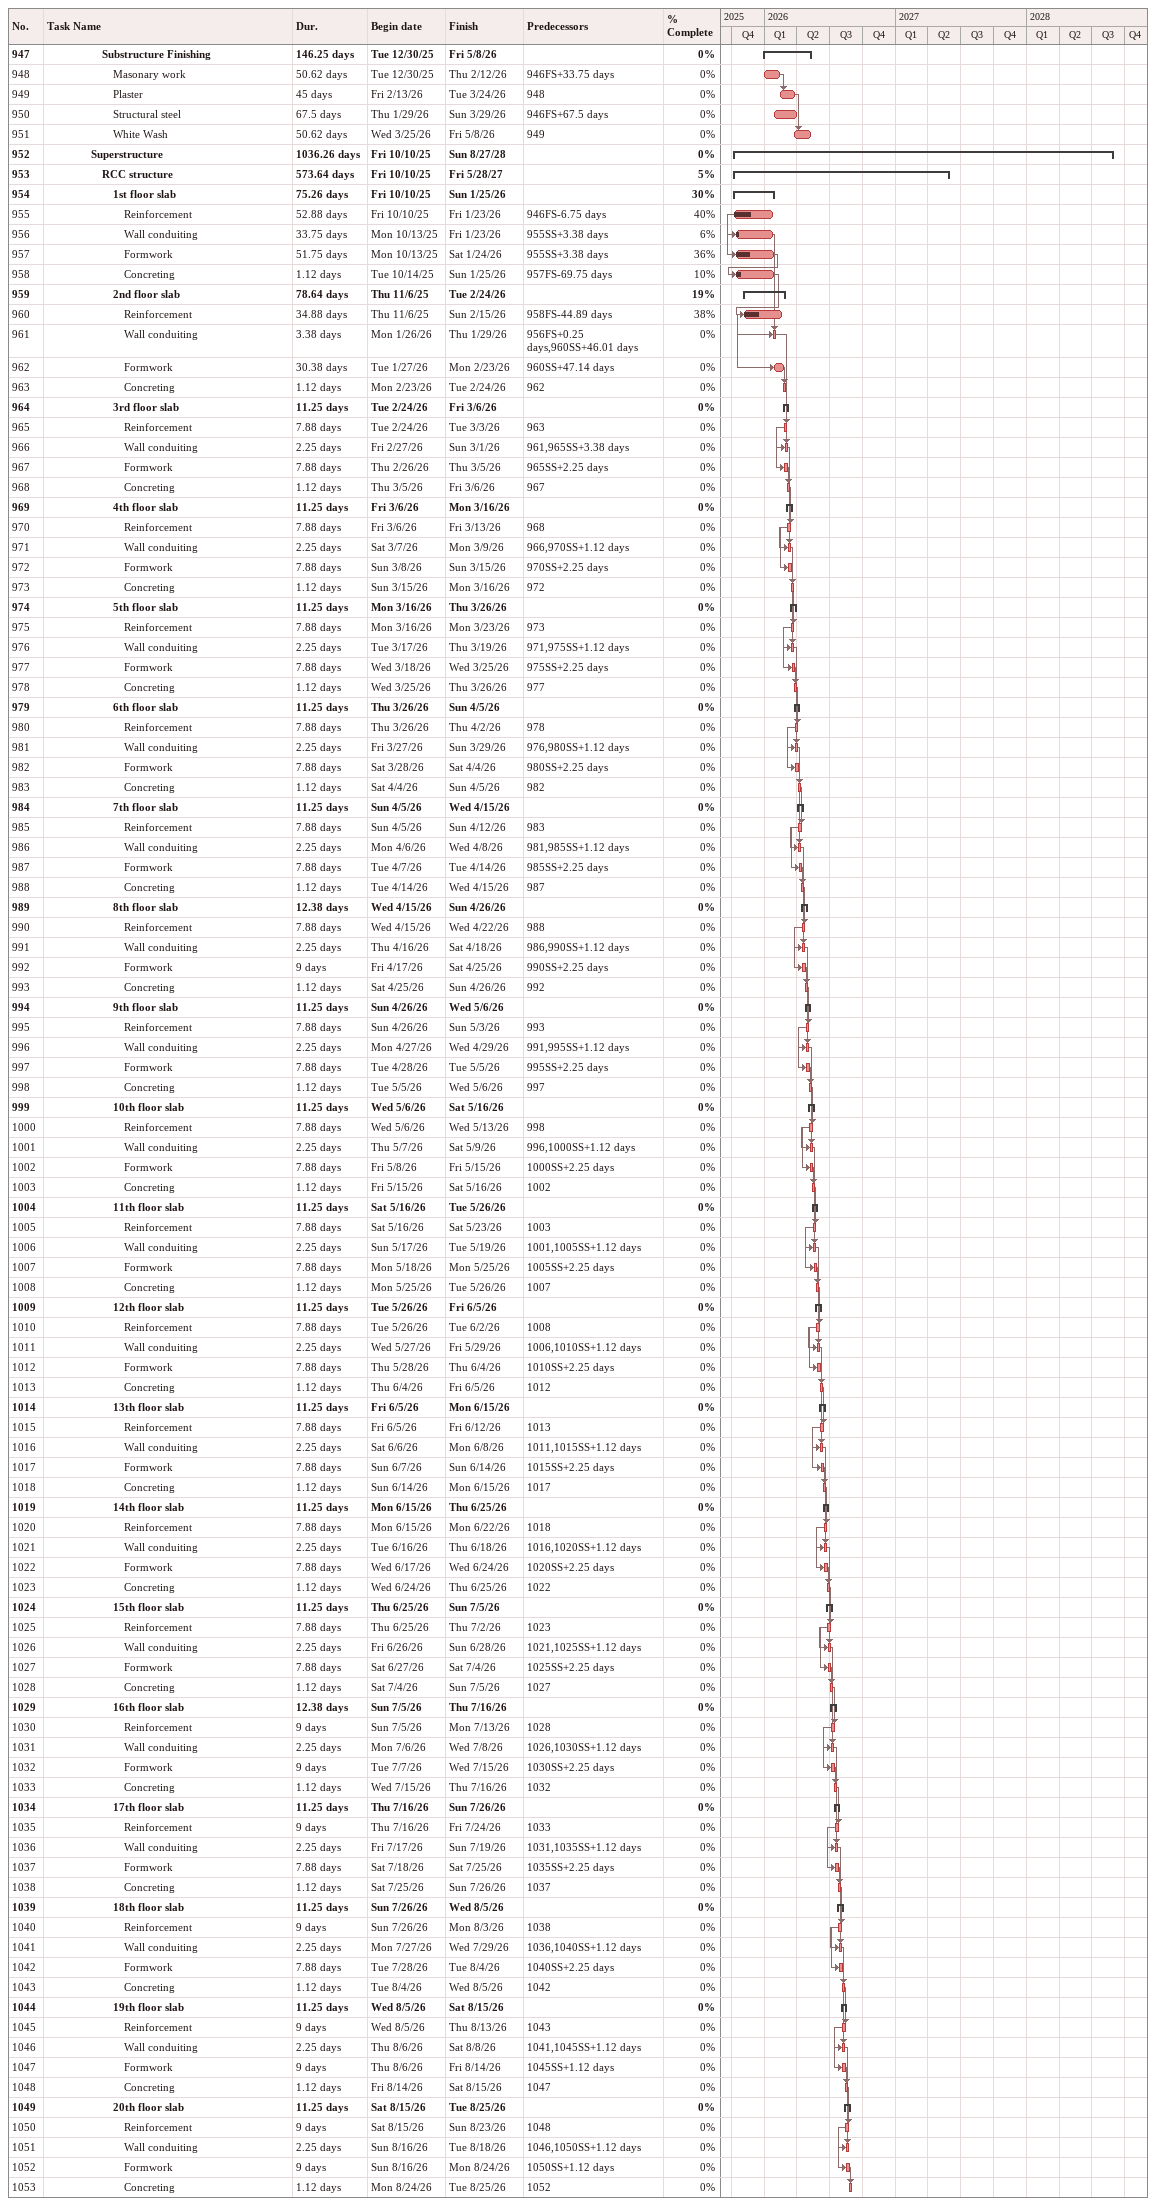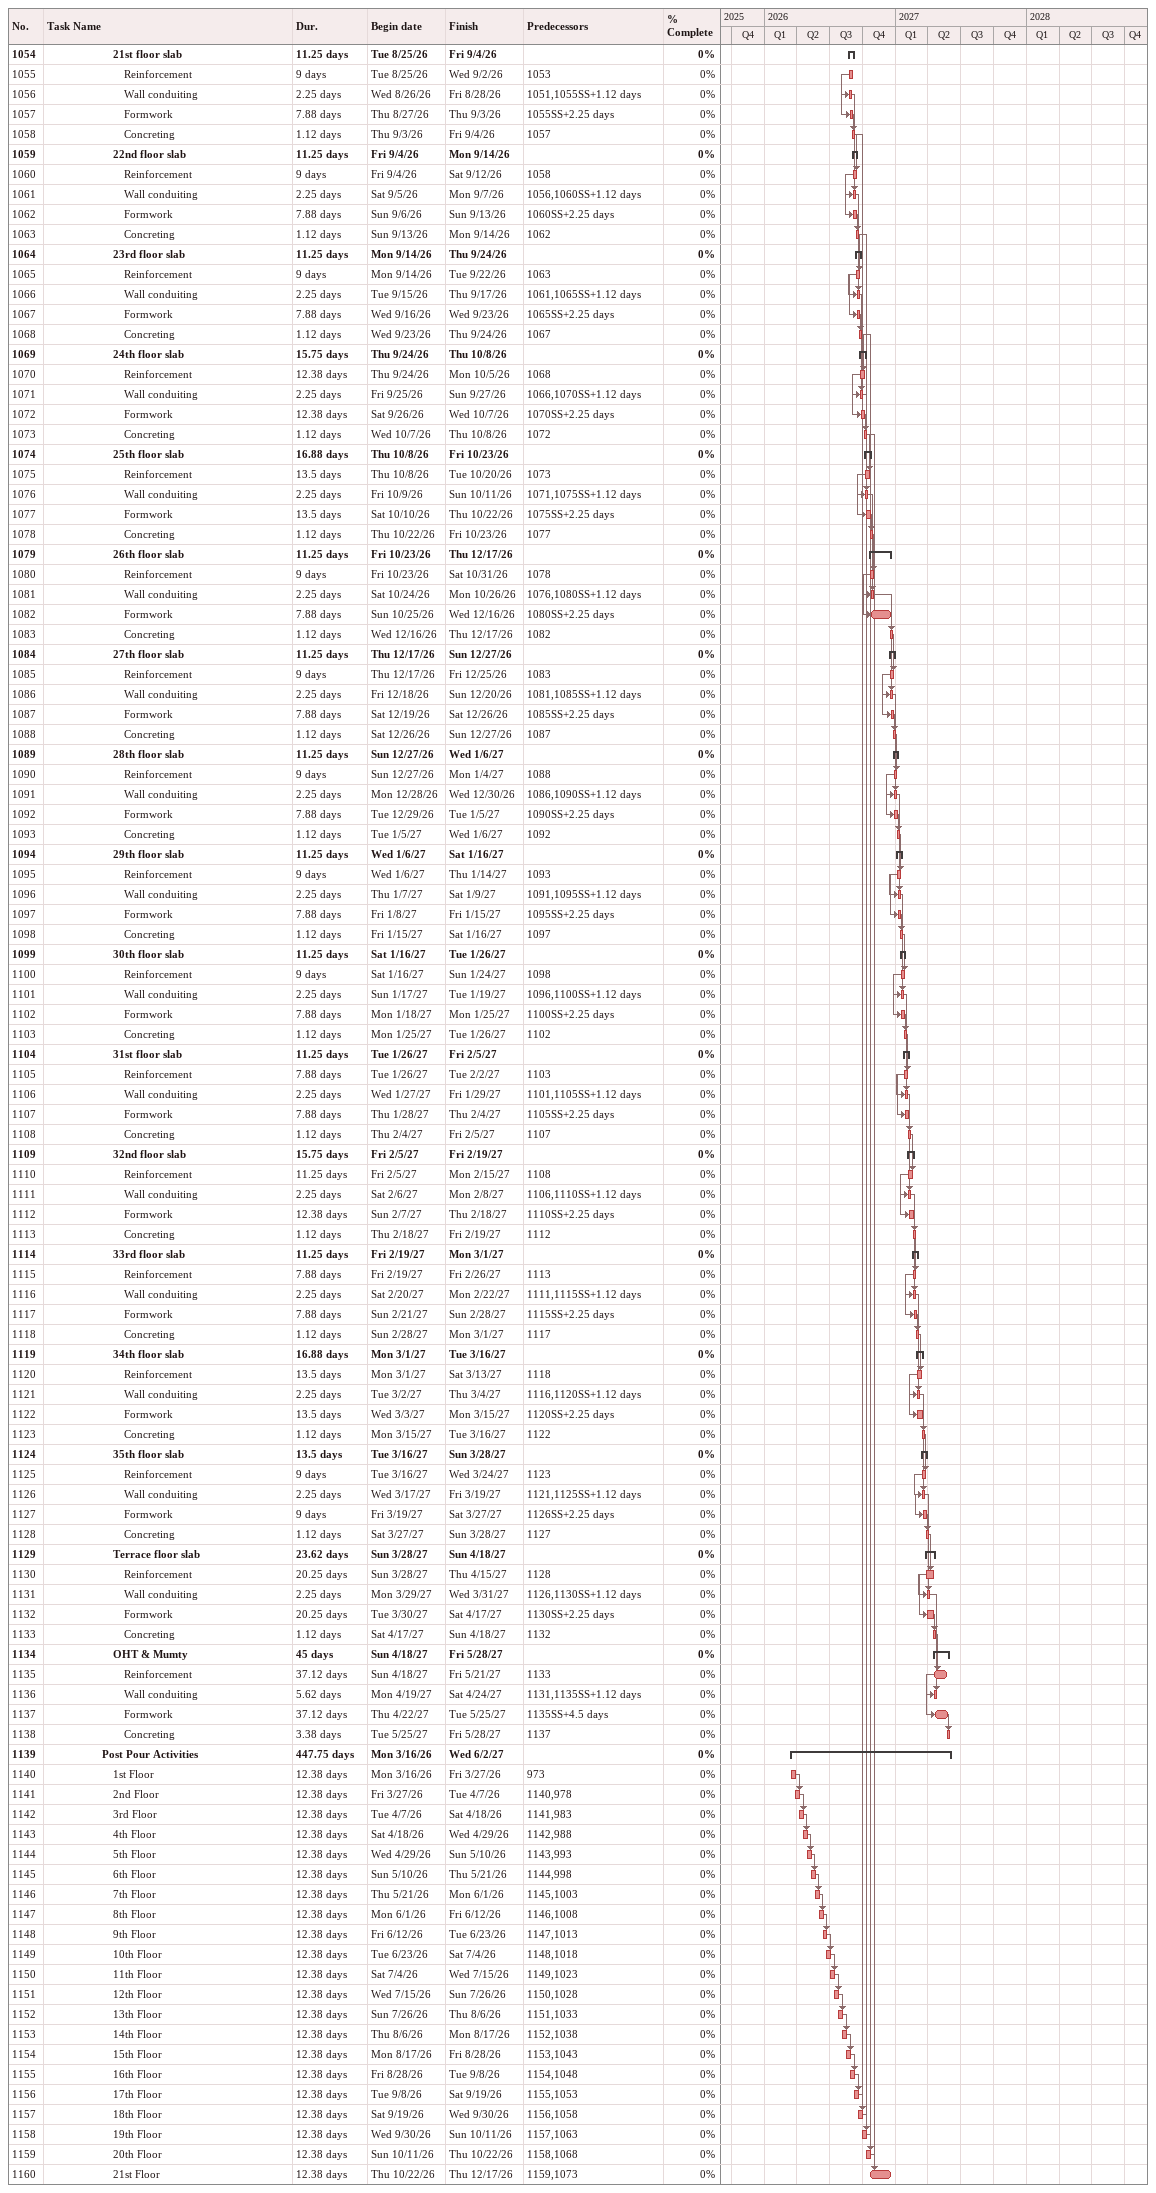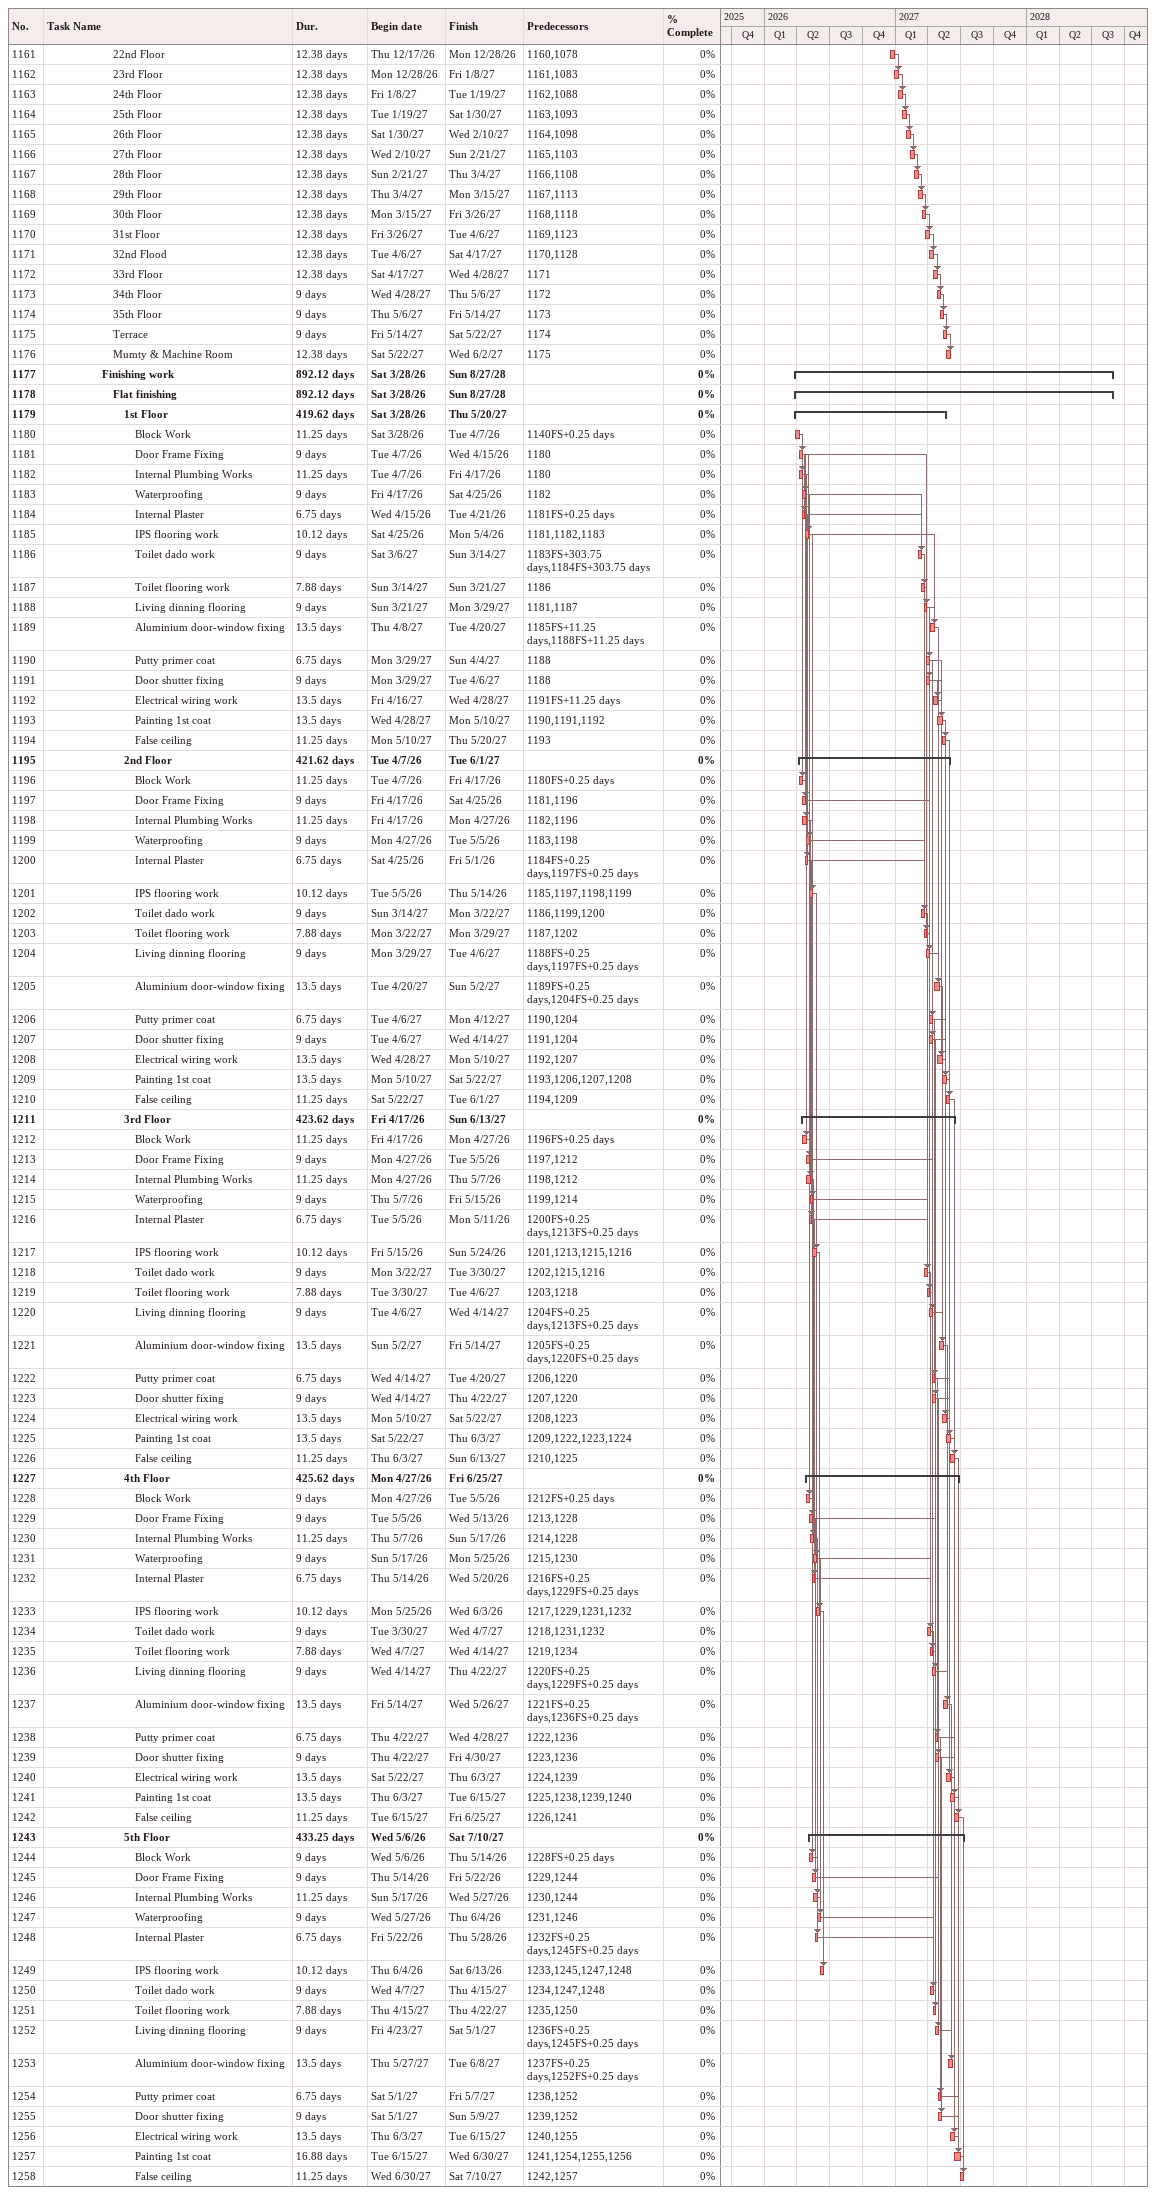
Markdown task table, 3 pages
| ID | Level | Task | Duration | Start | Finish | Predecessors | % complete |
|---|---|---|---|---|---|---|---|
| 947 | 6 | **Substructure Finishing** | 146.25d | 2025-12-30 | 2026-05-08 |  | 0 |
| 948 | 7 | Masonary work | 50.62d | 2025-12-30 | 2026-02-12 | 946FS+33.75d | 0 |
| 949 | 7 | Plaster | 45d | 2026-02-13 | 2026-03-24 | 948 | 0 |
| 950 | 7 | Structural steel | 67.5d | 2026-01-29 | 2026-03-29 | 946FS+67.5d | 0 |
| 951 | 7 | White Wash | 50.62d | 2026-03-25 | 2026-05-08 | 949 | 0 |
| 952 | 5 | **Superstructure** | 1036.26d | 2025-10-10 | 2028-08-27 |  | 0 |
| 953 | 6 | **RCC structure** | 573.64d | 2025-10-10 | 2027-05-28 |  | 5 |
| 954 | 7 | **1st floor slab** | 75.26d | 2025-10-10 | 2026-01-25 |  | 30 |
| 955 | 8 | Reinforcement | 52.88d | 2025-10-10 | 2026-01-23 | 946FS-6.75d | 40 |
| 956 | 8 | Wall conduiting | 33.75d | 2025-10-13 | 2026-01-23 | 955SS+3.38d | 6 |
| 957 | 8 | Formwork | 51.75d | 2025-10-13 | 2026-01-24 | 955SS+3.38d | 36 |
| 958 | 8 | Concreting | 1.12d | 2025-10-14 | 2026-01-25 | 957FS-69.75d | 10 |
| 959 | 7 | **2nd floor slab** | 78.64d | 2025-11-06 | 2026-02-24 |  | 19 |
| 960 | 8 | Reinforcement | 34.88d | 2025-11-06 | 2026-02-15 | 958FS-44.89d | 38 |
| 961 | 8 | Wall conduiting | 3.38d | 2026-01-26 | 2026-01-29 | 956FS+0.25d, 960SS+46.01d | 0 |
| 962 | 8 | Formwork | 30.38d | 2026-01-27 | 2026-02-23 | 960SS+47.14d | 0 |
| 963 | 8 | Concreting | 1.12d | 2026-02-23 | 2026-02-24 | 962 | 0 |
| 964 | 7 | **3rd floor slab** | 11.25d | 2026-02-24 | 2026-03-06 |  | 0 |
| 965 | 8 | Reinforcement | 7.88d | 2026-02-24 | 2026-03-03 | 963 | 0 |
| 966 | 8 | Wall conduiting | 2.25d | 2026-02-27 | 2026-03-01 | 961, 965SS+3.38d | 0 |
| 967 | 8 | Formwork | 7.88d | 2026-02-26 | 2026-03-05 | 965SS+2.25d | 0 |
| 968 | 8 | Concreting | 1.12d | 2026-03-05 | 2026-03-06 | 967 | 0 |
| 969 | 7 | **4th floor slab** | 11.25d | 2026-03-06 | 2026-03-16 |  | 0 |
| 970 | 8 | Reinforcement | 7.88d | 2026-03-06 | 2026-03-13 | 968 | 0 |
| 971 | 8 | Wall conduiting | 2.25d | 2026-03-07 | 2026-03-09 | 966, 970SS+1.12d | 0 |
| 972 | 8 | Formwork | 7.88d | 2026-03-08 | 2026-03-15 | 970SS+2.25d | 0 |
| 973 | 8 | Concreting | 1.12d | 2026-03-15 | 2026-03-16 | 972 | 0 |
| 974 | 7 | **5th floor slab** | 11.25d | 2026-03-16 | 2026-03-26 |  | 0 |
| 975 | 8 | Reinforcement | 7.88d | 2026-03-16 | 2026-03-23 | 973 | 0 |
| 976 | 8 | Wall conduiting | 2.25d | 2026-03-17 | 2026-03-19 | 971, 975SS+1.12d | 0 |
| 977 | 8 | Formwork | 7.88d | 2026-03-18 | 2026-03-25 | 975SS+2.25d | 0 |
| 978 | 8 | Concreting | 1.12d | 2026-03-25 | 2026-03-26 | 977 | 0 |
| 979 | 7 | **6th floor slab** | 11.25d | 2026-03-26 | 2026-04-05 |  | 0 |
| 980 | 8 | Reinforcement | 7.88d | 2026-03-26 | 2026-04-02 | 978 | 0 |
| 981 | 8 | Wall conduiting | 2.25d | 2026-03-27 | 2026-03-29 | 976, 980SS+1.12d | 0 |
| 982 | 8 | Formwork | 7.88d | 2026-03-28 | 2026-04-04 | 980SS+2.25d | 0 |
| 983 | 8 | Concreting | 1.12d | 2026-04-04 | 2026-04-05 | 982 | 0 |
| 984 | 7 | **7th floor slab** | 11.25d | 2026-04-05 | 2026-04-15 |  | 0 |
| 985 | 8 | Reinforcement | 7.88d | 2026-04-05 | 2026-04-12 | 983 | 0 |
| 986 | 8 | Wall conduiting | 2.25d | 2026-04-06 | 2026-04-08 | 981, 985SS+1.12d | 0 |
| 987 | 8 | Formwork | 7.88d | 2026-04-07 | 2026-04-14 | 985SS+2.25d | 0 |
| 988 | 8 | Concreting | 1.12d | 2026-04-14 | 2026-04-15 | 987 | 0 |
| 989 | 7 | **8th floor slab** | 12.38d | 2026-04-15 | 2026-04-26 |  | 0 |
| 990 | 8 | Reinforcement | 7.88d | 2026-04-15 | 2026-04-22 | 988 | 0 |
| 991 | 8 | Wall conduiting | 2.25d | 2026-04-16 | 2026-04-18 | 986, 990SS+1.12d | 0 |
| 992 | 8 | Formwork | 9d | 2026-04-17 | 2026-04-25 | 990SS+2.25d | 0 |
| 993 | 8 | Concreting | 1.12d | 2026-04-25 | 2026-04-26 | 992 | 0 |
| 994 | 7 | **9th floor slab** | 11.25d | 2026-04-26 | 2026-05-06 |  | 0 |
| 995 | 8 | Reinforcement | 7.88d | 2026-04-26 | 2026-05-03 | 993 | 0 |
| 996 | 8 | Wall conduiting | 2.25d | 2026-04-27 | 2026-04-29 | 991, 995SS+1.12d | 0 |
| 997 | 8 | Formwork | 7.88d | 2026-04-28 | 2026-05-05 | 995SS+2.25d | 0 |
| 998 | 8 | Concreting | 1.12d | 2026-05-05 | 2026-05-06 | 997 | 0 |
| 999 | 7 | **10th floor slab** | 11.25d | 2026-05-06 | 2026-05-16 |  | 0 |
| 1000 | 8 | Reinforcement | 7.88d | 2026-05-06 | 2026-05-13 | 998 | 0 |
| 1001 | 8 | Wall conduiting | 2.25d | 2026-05-07 | 2026-05-09 | 996, 1000SS+1.12d | 0 |
| 1002 | 8 | Formwork | 7.88d | 2026-05-08 | 2026-05-15 | 1000SS+2.25d | 0 |
| 1003 | 8 | Concreting | 1.12d | 2026-05-15 | 2026-05-16 | 1002 | 0 |
| 1004 | 7 | **11th floor slab** | 11.25d | 2026-05-16 | 2026-05-26 |  | 0 |
| 1005 | 8 | Reinforcement | 7.88d | 2026-05-16 | 2026-05-23 | 1003 | 0 |
| 1006 | 8 | Wall conduiting | 2.25d | 2026-05-17 | 2026-05-19 | 1001, 1005SS+1.12d | 0 |
| 1007 | 8 | Formwork | 7.88d | 2026-05-18 | 2026-05-25 | 1005SS+2.25d | 0 |
| 1008 | 8 | Concreting | 1.12d | 2026-05-25 | 2026-05-26 | 1007 | 0 |
| 1009 | 7 | **12th floor slab** | 11.25d | 2026-05-26 | 2026-06-05 |  | 0 |
| 1010 | 8 | Reinforcement | 7.88d | 2026-05-26 | 2026-06-02 | 1008 | 0 |
| 1011 | 8 | Wall conduiting | 2.25d | 2026-05-27 | 2026-05-29 | 1006, 1010SS+1.12d | 0 |
| 1012 | 8 | Formwork | 7.88d | 2026-05-28 | 2026-06-04 | 1010SS+2.25d | 0 |
| 1013 | 8 | Concreting | 1.12d | 2026-06-04 | 2026-06-05 | 1012 | 0 |
| 1014 | 7 | **13th floor slab** | 11.25d | 2026-06-05 | 2026-06-15 |  | 0 |
| 1015 | 8 | Reinforcement | 7.88d | 2026-06-05 | 2026-06-12 | 1013 | 0 |
| 1016 | 8 | Wall conduiting | 2.25d | 2026-06-06 | 2026-06-08 | 1011, 1015SS+1.12d | 0 |
| 1017 | 8 | Formwork | 7.88d | 2026-06-07 | 2026-06-14 | 1015SS+2.25d | 0 |
| 1018 | 8 | Concreting | 1.12d | 2026-06-14 | 2026-06-15 | 1017 | 0 |
| 1019 | 7 | **14th floor slab** | 11.25d | 2026-06-15 | 2026-06-25 |  | 0 |
| 1020 | 8 | Reinforcement | 7.88d | 2026-06-15 | 2026-06-22 | 1018 | 0 |
| 1021 | 8 | Wall conduiting | 2.25d | 2026-06-16 | 2026-06-18 | 1016, 1020SS+1.12d | 0 |
| 1022 | 8 | Formwork | 7.88d | 2026-06-17 | 2026-06-24 | 1020SS+2.25d | 0 |
| 1023 | 8 | Concreting | 1.12d | 2026-06-24 | 2026-06-25 | 1022 | 0 |
| 1024 | 7 | **15th floor slab** | 11.25d | 2026-06-25 | 2026-07-05 |  | 0 |
| 1025 | 8 | Reinforcement | 7.88d | 2026-06-25 | 2026-07-02 | 1023 | 0 |
| 1026 | 8 | Wall conduiting | 2.25d | 2026-06-26 | 2026-06-28 | 1021, 1025SS+1.12d | 0 |
| 1027 | 8 | Formwork | 7.88d | 2026-06-27 | 2026-07-04 | 1025SS+2.25d | 0 |
| 1028 | 8 | Concreting | 1.12d | 2026-07-04 | 2026-07-05 | 1027 | 0 |
| 1029 | 7 | **16th floor slab** | 12.38d | 2026-07-05 | 2026-07-16 |  | 0 |
| 1030 | 8 | Reinforcement | 9d | 2026-07-05 | 2026-07-13 | 1028 | 0 |
| 1031 | 8 | Wall conduiting | 2.25d | 2026-07-06 | 2026-07-08 | 1026, 1030SS+1.12d | 0 |
| 1032 | 8 | Formwork | 9d | 2026-07-07 | 2026-07-15 | 1030SS+2.25d | 0 |
| 1033 | 8 | Concreting | 1.12d | 2026-07-15 | 2026-07-16 | 1032 | 0 |
| 1034 | 7 | **17th floor slab** | 11.25d | 2026-07-16 | 2026-07-26 |  | 0 |
| 1035 | 8 | Reinforcement | 9d | 2026-07-16 | 2026-07-24 | 1033 | 0 |
| 1036 | 8 | Wall conduiting | 2.25d | 2026-07-17 | 2026-07-19 | 1031, 1035SS+1.12d | 0 |
| 1037 | 8 | Formwork | 7.88d | 2026-07-18 | 2026-07-25 | 1035SS+2.25d | 0 |
| 1038 | 8 | Concreting | 1.12d | 2026-07-25 | 2026-07-26 | 1037 | 0 |
| 1039 | 7 | **18th floor slab** | 11.25d | 2026-07-26 | 2026-08-05 |  | 0 |
| 1040 | 8 | Reinforcement | 9d | 2026-07-26 | 2026-08-03 | 1038 | 0 |
| 1041 | 8 | Wall conduiting | 2.25d | 2026-07-27 | 2026-07-29 | 1036, 1040SS+1.12d | 0 |
| 1042 | 8 | Formwork | 7.88d | 2026-07-28 | 2026-08-04 | 1040SS+2.25d | 0 |
| 1043 | 8 | Concreting | 1.12d | 2026-08-04 | 2026-08-05 | 1042 | 0 |
| 1044 | 7 | **19th floor slab** | 11.25d | 2026-08-05 | 2026-08-15 |  | 0 |
| 1045 | 8 | Reinforcement | 9d | 2026-08-05 | 2026-08-13 | 1043 | 0 |
| 1046 | 8 | Wall conduiting | 2.25d | 2026-08-06 | 2026-08-08 | 1041, 1045SS+1.12d | 0 |
| 1047 | 8 | Formwork | 9d | 2026-08-06 | 2026-08-14 | 1045SS+1.12d | 0 |
| 1048 | 8 | Concreting | 1.12d | 2026-08-14 | 2026-08-15 | 1047 | 0 |
| 1049 | 7 | **20th floor slab** | 11.25d | 2026-08-15 | 2026-08-25 |  | 0 |
| 1050 | 8 | Reinforcement | 9d | 2026-08-15 | 2026-08-23 | 1048 | 0 |
| 1051 | 8 | Wall conduiting | 2.25d | 2026-08-16 | 2026-08-18 | 1046, 1050SS+1.12d | 0 |
| 1052 | 8 | Formwork | 9d | 2026-08-16 | 2026-08-24 | 1050SS+1.12d | 0 |
| 1053 | 8 | Concreting | 1.12d | 2026-08-24 | 2026-08-25 | 1052 | 0 |
| 1054 | 7 | **21st floor slab** | 11.25d | 2026-08-25 | 2026-09-04 |  | 0 |
| 1055 | 8 | Reinforcement | 9d | 2026-08-25 | 2026-09-02 | 1053 | 0 |
| 1056 | 8 | Wall conduiting | 2.25d | 2026-08-26 | 2026-08-28 | 1051, 1055SS+1.12d | 0 |
| 1057 | 8 | Formwork | 7.88d | 2026-08-27 | 2026-09-03 | 1055SS+2.25d | 0 |
| 1058 | 8 | Concreting | 1.12d | 2026-09-03 | 2026-09-04 | 1057 | 0 |
| 1059 | 7 | **22nd floor slab** | 11.25d | 2026-09-04 | 2026-09-14 |  | 0 |
| 1060 | 8 | Reinforcement | 9d | 2026-09-04 | 2026-09-12 | 1058 | 0 |
| 1061 | 8 | Wall conduiting | 2.25d | 2026-09-05 | 2026-09-07 | 1056, 1060SS+1.12d | 0 |
| 1062 | 8 | Formwork | 7.88d | 2026-09-06 | 2026-09-13 | 1060SS+2.25d | 0 |
| 1063 | 8 | Concreting | 1.12d | 2026-09-13 | 2026-09-14 | 1062 | 0 |
| 1064 | 7 | **23rd floor slab** | 11.25d | 2026-09-14 | 2026-09-24 |  | 0 |
| 1065 | 8 | Reinforcement | 9d | 2026-09-14 | 2026-09-22 | 1063 | 0 |
| 1066 | 8 | Wall conduiting | 2.25d | 2026-09-15 | 2026-09-17 | 1061, 1065SS+1.12d | 0 |
| 1067 | 8 | Formwork | 7.88d | 2026-09-16 | 2026-09-23 | 1065SS+2.25d | 0 |
| 1068 | 8 | Concreting | 1.12d | 2026-09-23 | 2026-09-24 | 1067 | 0 |
| 1069 | 7 | **24th floor slab** | 15.75d | 2026-09-24 | 2026-10-08 |  | 0 |
| 1070 | 8 | Reinforcement | 12.38d | 2026-09-24 | 2026-10-05 | 1068 | 0 |
| 1071 | 8 | Wall conduiting | 2.25d | 2026-09-25 | 2026-09-27 | 1066, 1070SS+1.12d | 0 |
| 1072 | 8 | Formwork | 12.38d | 2026-09-26 | 2026-10-07 | 1070SS+2.25d | 0 |
| 1073 | 8 | Concreting | 1.12d | 2026-10-07 | 2026-10-08 | 1072 | 0 |
| 1074 | 7 | **25th floor slab** | 16.88d | 2026-10-08 | 2026-10-23 |  | 0 |
| 1075 | 8 | Reinforcement | 13.5d | 2026-10-08 | 2026-10-20 | 1073 | 0 |
| 1076 | 8 | Wall conduiting | 2.25d | 2026-10-09 | 2026-10-11 | 1071, 1075SS+1.12d | 0 |
| 1077 | 8 | Formwork | 13.5d | 2026-10-10 | 2026-10-22 | 1075SS+2.25d | 0 |
| 1078 | 8 | Concreting | 1.12d | 2026-10-22 | 2026-10-23 | 1077 | 0 |
| 1079 | 7 | **26th floor slab** | 11.25d | 2026-10-23 | 2026-12-17 |  | 0 |
| 1080 | 8 | Reinforcement | 9d | 2026-10-23 | 2026-10-31 | 1078 | 0 |
| 1081 | 8 | Wall conduiting | 2.25d | 2026-10-24 | 2026-10-26 | 1076, 1080SS+1.12d | 0 |
| 1082 | 8 | Formwork | 7.88d | 2026-10-25 | 2026-12-16 | 1080SS+2.25d | 0 |
| 1083 | 8 | Concreting | 1.12d | 2026-12-16 | 2026-12-17 | 1082 | 0 |
| 1084 | 7 | **27th floor slab** | 11.25d | 2026-12-17 | 2026-12-27 |  | 0 |
| 1085 | 8 | Reinforcement | 9d | 2026-12-17 | 2026-12-25 | 1083 | 0 |
| 1086 | 8 | Wall conduiting | 2.25d | 2026-12-18 | 2026-12-20 | 1081, 1085SS+1.12d | 0 |
| 1087 | 8 | Formwork | 7.88d | 2026-12-19 | 2026-12-26 | 1085SS+2.25d | 0 |
| 1088 | 8 | Concreting | 1.12d | 2026-12-26 | 2026-12-27 | 1087 | 0 |
| 1089 | 7 | **28th floor slab** | 11.25d | 2026-12-27 | 2027-01-06 |  | 0 |
| 1090 | 8 | Reinforcement | 9d | 2026-12-27 | 2027-01-04 | 1088 | 0 |
| 1091 | 8 | Wall conduiting | 2.25d | 2026-12-28 | 2026-12-30 | 1086, 1090SS+1.12d | 0 |
| 1092 | 8 | Formwork | 7.88d | 2026-12-29 | 2027-01-05 | 1090SS+2.25d | 0 |
| 1093 | 8 | Concreting | 1.12d | 2027-01-05 | 2027-01-06 | 1092 | 0 |
| 1094 | 7 | **29th floor slab** | 11.25d | 2027-01-06 | 2027-01-16 |  | 0 |
| 1095 | 8 | Reinforcement | 9d | 2027-01-06 | 2027-01-14 | 1093 | 0 |
| 1096 | 8 | Wall conduiting | 2.25d | 2027-01-07 | 2027-01-09 | 1091, 1095SS+1.12d | 0 |
| 1097 | 8 | Formwork | 7.88d | 2027-01-08 | 2027-01-15 | 1095SS+2.25d | 0 |
| 1098 | 8 | Concreting | 1.12d | 2027-01-15 | 2027-01-16 | 1097 | 0 |
| 1099 | 7 | **30th floor slab** | 11.25d | 2027-01-16 | 2027-01-26 |  | 0 |
| 1100 | 8 | Reinforcement | 9d | 2027-01-16 | 2027-01-24 | 1098 | 0 |
| 1101 | 8 | Wall conduiting | 2.25d | 2027-01-17 | 2027-01-19 | 1096, 1100SS+1.12d | 0 |
| 1102 | 8 | Formwork | 7.88d | 2027-01-18 | 2027-01-25 | 1100SS+2.25d | 0 |
| 1103 | 8 | Concreting | 1.12d | 2027-01-25 | 2027-01-26 | 1102 | 0 |
| 1104 | 7 | **31st floor slab** | 11.25d | 2027-01-26 | 2027-02-05 |  | 0 |
| 1105 | 8 | Reinforcement | 7.88d | 2027-01-26 | 2027-02-02 | 1103 | 0 |
| 1106 | 8 | Wall conduiting | 2.25d | 2027-01-27 | 2027-01-29 | 1101, 1105SS+1.12d | 0 |
| 1107 | 8 | Formwork | 7.88d | 2027-01-28 | 2027-02-04 | 1105SS+2.25d | 0 |
| 1108 | 8 | Concreting | 1.12d | 2027-02-04 | 2027-02-05 | 1107 | 0 |
| 1109 | 7 | **32nd floor slab** | 15.75d | 2027-02-05 | 2027-02-19 |  | 0 |
| 1110 | 8 | Reinforcement | 11.25d | 2027-02-05 | 2027-02-15 | 1108 | 0 |
| 1111 | 8 | Wall conduiting | 2.25d | 2027-02-06 | 2027-02-08 | 1106, 1110SS+1.12d | 0 |
| 1112 | 8 | Formwork | 12.38d | 2027-02-07 | 2027-02-18 | 1110SS+2.25d | 0 |
| 1113 | 8 | Concreting | 1.12d | 2027-02-18 | 2027-02-19 | 1112 | 0 |
| 1114 | 7 | **33rd floor slab** | 11.25d | 2027-02-19 | 2027-03-01 |  | 0 |
| 1115 | 8 | Reinforcement | 7.88d | 2027-02-19 | 2027-02-26 | 1113 | 0 |
| 1116 | 8 | Wall conduiting | 2.25d | 2027-02-20 | 2027-02-22 | 1111, 1115SS+1.12d | 0 |
| 1117 | 8 | Formwork | 7.88d | 2027-02-21 | 2027-02-28 | 1115SS+2.25d | 0 |
| 1118 | 8 | Concreting | 1.12d | 2027-02-28 | 2027-03-01 | 1117 | 0 |
| 1119 | 7 | **34th floor slab** | 16.88d | 2027-03-01 | 2027-03-16 |  | 0 |
| 1120 | 8 | Reinforcement | 13.5d | 2027-03-01 | 2027-03-13 | 1118 | 0 |
| 1121 | 8 | Wall conduiting | 2.25d | 2027-03-02 | 2027-03-04 | 1116, 1120SS+1.12d | 0 |
| 1122 | 8 | Formwork | 13.5d | 2027-03-03 | 2027-03-15 | 1120SS+2.25d | 0 |
| 1123 | 8 | Concreting | 1.12d | 2027-03-15 | 2027-03-16 | 1122 | 0 |
| 1124 | 7 | **35th floor slab** | 13.5d | 2027-03-16 | 2027-03-28 |  | 0 |
| 1125 | 8 | Reinforcement | 9d | 2027-03-16 | 2027-03-24 | 1123 | 0 |
| 1126 | 8 | Wall conduiting | 2.25d | 2027-03-17 | 2027-03-19 | 1121, 1125SS+1.12d | 0 |
| 1127 | 8 | Formwork | 9d | 2027-03-19 | 2027-03-27 | 1126SS+2.25d | 0 |
| 1128 | 8 | Concreting | 1.12d | 2027-03-27 | 2027-03-28 | 1127 | 0 |
| 1129 | 7 | **Terrace floor slab** | 23.62d | 2027-03-28 | 2027-04-18 |  | 0 |
| 1130 | 8 | Reinforcement | 20.25d | 2027-03-28 | 2027-04-15 | 1128 | 0 |
| 1131 | 8 | Wall conduiting | 2.25d | 2027-03-29 | 2027-03-31 | 1126, 1130SS+1.12d | 0 |
| 1132 | 8 | Formwork | 20.25d | 2027-03-30 | 2027-04-17 | 1130SS+2.25d | 0 |
| 1133 | 8 | Concreting | 1.12d | 2027-04-17 | 2027-04-18 | 1132 | 0 |
| 1134 | 7 | **OHT & Mumty** | 45d | 2027-04-18 | 2027-05-28 |  | 0 |
| 1135 | 8 | Reinforcement | 37.12d | 2027-04-18 | 2027-05-21 | 1133 | 0 |
| 1136 | 8 | Wall conduiting | 5.62d | 2027-04-19 | 2027-04-24 | 1131, 1135SS+1.12d | 0 |
| 1137 | 8 | Formwork | 37.12d | 2027-04-22 | 2027-05-25 | 1135SS+4.5d | 0 |
| 1138 | 8 | Concreting | 3.38d | 2027-05-25 | 2027-05-28 | 1137 | 0 |
| 1139 | 6 | **Post Pour Activities** | 447.75d | 2026-03-16 | 2027-06-02 |  | 0 |
| 1140 | 7 | 1st Floor | 12.38d | 2026-03-16 | 2026-03-27 | 973 | 0 |
| 1141 | 7 | 2nd Floor | 12.38d | 2026-03-27 | 2026-04-07 | 1140, 978 | 0 |
| 1142 | 7 | 3rd Floor | 12.38d | 2026-04-07 | 2026-04-18 | 1141, 983 | 0 |
| 1143 | 7 | 4th Floor | 12.38d | 2026-04-18 | 2026-04-29 | 1142, 988 | 0 |
| 1144 | 7 | 5th Floor | 12.38d | 2026-04-29 | 2026-05-10 | 1143, 993 | 0 |
| 1145 | 7 | 6th Floor | 12.38d | 2026-05-10 | 2026-05-21 | 1144, 998 | 0 |
| 1146 | 7 | 7th Floor | 12.38d | 2026-05-21 | 2026-06-01 | 1145, 1003 | 0 |
| 1147 | 7 | 8th Floor | 12.38d | 2026-06-01 | 2026-06-12 | 1146, 1008 | 0 |
| 1148 | 7 | 9th Floor | 12.38d | 2026-06-12 | 2026-06-23 | 1147, 1013 | 0 |
| 1149 | 7 | 10th Floor | 12.38d | 2026-06-23 | 2026-07-04 | 1148, 1018 | 0 |
| 1150 | 7 | 11th Floor | 12.38d | 2026-07-04 | 2026-07-15 | 1149, 1023 | 0 |
| 1151 | 7 | 12th Floor | 12.38d | 2026-07-15 | 2026-07-26 | 1150, 1028 | 0 |
| 1152 | 7 | 13th Floor | 12.38d | 2026-07-26 | 2026-08-06 | 1151, 1033 | 0 |
| 1153 | 7 | 14th Floor | 12.38d | 2026-08-06 | 2026-08-17 | 1152, 1038 | 0 |
| 1154 | 7 | 15th Floor | 12.38d | 2026-08-17 | 2026-08-28 | 1153, 1043 | 0 |
| 1155 | 7 | 16th Floor | 12.38d | 2026-08-28 | 2026-09-08 | 1154, 1048 | 0 |
| 1156 | 7 | 17th Floor | 12.38d | 2026-09-08 | 2026-09-19 | 1155, 1053 | 0 |
| 1157 | 7 | 18th Floor | 12.38d | 2026-09-19 | 2026-09-30 | 1156, 1058 | 0 |
| 1158 | 7 | 19th Floor | 12.38d | 2026-09-30 | 2026-10-11 | 1157, 1063 | 0 |
| 1159 | 7 | 20th Floor | 12.38d | 2026-10-11 | 2026-10-22 | 1158, 1068 | 0 |
| 1160 | 7 | 21st Floor | 12.38d | 2026-10-22 | 2026-12-17 | 1159, 1073 | 0 |
| 1161 | 7 | 22nd Floor | 12.38d | 2026-12-17 | 2026-12-28 | 1160, 1078 | 0 |
| 1162 | 7 | 23rd Floor | 12.38d | 2026-12-28 | 2027-01-08 | 1161, 1083 | 0 |
| 1163 | 7 | 24th Floor | 12.38d | 2027-01-08 | 2027-01-19 | 1162, 1088 | 0 |
| 1164 | 7 | 25th Floor | 12.38d | 2027-01-19 | 2027-01-30 | 1163, 1093 | 0 |
| 1165 | 7 | 26th Floor | 12.38d | 2027-01-30 | 2027-02-10 | 1164, 1098 | 0 |
| 1166 | 7 | 27th Floor | 12.38d | 2027-02-10 | 2027-02-21 | 1165, 1103 | 0 |
| 1167 | 7 | 28th Floor | 12.38d | 2027-02-21 | 2027-03-04 | 1166, 1108 | 0 |
| 1168 | 7 | 29th Floor | 12.38d | 2027-03-04 | 2027-03-15 | 1167, 1113 | 0 |
| 1169 | 7 | 30th Floor | 12.38d | 2027-03-15 | 2027-03-26 | 1168, 1118 | 0 |
| 1170 | 7 | 31st Floor | 12.38d | 2027-03-26 | 2027-04-06 | 1169, 1123 | 0 |
| 1171 | 7 | 32nd Flood | 12.38d | 2027-04-06 | 2027-04-17 | 1170, 1128 | 0 |
| 1172 | 7 | 33rd Floor | 12.38d | 2027-04-17 | 2027-04-28 | 1171 | 0 |
| 1173 | 7 | 34th Floor | 9d | 2027-04-28 | 2027-05-06 | 1172 | 0 |
| 1174 | 7 | 35th Floor | 9d | 2027-05-06 | 2027-05-14 | 1173 | 0 |
| 1175 | 7 | Terrace | 9d | 2027-05-14 | 2027-05-22 | 1174 | 0 |
| 1176 | 7 | Mumty & Machine Room | 12.38d | 2027-05-22 | 2027-06-02 | 1175 | 0 |
| 1177 | 6 | **Finishing work** | 892.12d | 2026-03-28 | 2028-08-27 |  | 0 |
| 1178 | 7 | **Flat finishing** | 892.12d | 2026-03-28 | 2028-08-27 |  | 0 |
| 1179 | 8 | **1st Floor** | 419.62d | 2026-03-28 | 2027-05-20 |  | 0 |
| 1180 | 9 | Block Work | 11.25d | 2026-03-28 | 2026-04-07 | 1140FS+0.25d | 0 |
| 1181 | 9 | Door Frame Fixing | 9d | 2026-04-07 | 2026-04-15 | 1180 | 0 |
| 1182 | 9 | Internal Plumbing Works | 11.25d | 2026-04-07 | 2026-04-17 | 1180 | 0 |
| 1183 | 9 | Waterproofing | 9d | 2026-04-17 | 2026-04-25 | 1182 | 0 |
| 1184 | 9 | Internal Plaster | 6.75d | 2026-04-15 | 2026-04-21 | 1181FS+0.25d | 0 |
| 1185 | 9 | IPS flooring work | 10.12d | 2026-04-25 | 2026-05-04 | 1181, 1182, 1183 | 0 |
| 1186 | 9 | Toilet dado work | 9d | 2027-03-06 | 2027-03-14 | 1183FS+303.75d, 1184FS+303.75d | 0 |
| 1187 | 9 | Toilet flooring work | 7.88d | 2027-03-14 | 2027-03-21 | 1186 | 0 |
| 1188 | 9 | Living dinning flooring | 9d | 2027-03-21 | 2027-03-29 | 1181, 1187 | 0 |
| 1189 | 9 | Aluminium door-window fixing | 13.5d | 2027-04-08 | 2027-04-20 | 1185FS+11.25d, 1188FS+11.25d | 0 |
| 1190 | 9 | Putty primer coat | 6.75d | 2027-03-29 | 2027-04-04 | 1188 | 0 |
| 1191 | 9 | Door shutter fixing | 9d | 2027-03-29 | 2027-04-06 | 1188 | 0 |
| 1192 | 9 | Electrical wiring work | 13.5d | 2027-04-16 | 2027-04-28 | 1191FS+11.25d | 0 |
| 1193 | 9 | Painting 1st coat | 13.5d | 2027-04-28 | 2027-05-10 | 1190, 1191, 1192 | 0 |
| 1194 | 9 | False ceiling | 11.25d | 2027-05-10 | 2027-05-20 | 1193 | 0 |
| 1195 | 8 | **2nd Floor** | 421.62d | 2026-04-07 | 2027-06-01 |  | 0 |
| 1196 | 9 | Block Work | 11.25d | 2026-04-07 | 2026-04-17 | 1180FS+0.25d | 0 |
| 1197 | 9 | Door Frame Fixing | 9d | 2026-04-17 | 2026-04-25 | 1181, 1196 | 0 |
| 1198 | 9 | Internal Plumbing Works | 11.25d | 2026-04-17 | 2026-04-27 | 1182, 1196 | 0 |
| 1199 | 9 | Waterproofing | 9d | 2026-04-27 | 2026-05-05 | 1183, 1198 | 0 |
| 1200 | 9 | Internal Plaster | 6.75d | 2026-04-25 | 2026-05-01 | 1184FS+0.25d, 1197FS+0.25d | 0 |
| 1201 | 9 | IPS flooring work | 10.12d | 2026-05-05 | 2026-05-14 | 1185, 1197, 1198, 1199 | 0 |
| 1202 | 9 | Toilet dado work | 9d | 2027-03-14 | 2027-03-22 | 1186, 1199, 1200 | 0 |
| 1203 | 9 | Toilet flooring work | 7.88d | 2027-03-22 | 2027-03-29 | 1187, 1202 | 0 |
| 1204 | 9 | Living dinning flooring | 9d | 2027-03-29 | 2027-04-06 | 1188FS+0.25d, 1197FS+0.25d | 0 |
| 1205 | 9 | Aluminium door-window fixing | 13.5d | 2027-04-20 | 2027-05-02 | 1189FS+0.25d, 1204FS+0.25d | 0 |
| 1206 | 9 | Putty primer coat | 6.75d | 2027-04-06 | 2027-04-12 | 1190, 1204 | 0 |
| 1207 | 9 | Door shutter fixing | 9d | 2027-04-06 | 2027-04-14 | 1191, 1204 | 0 |
| 1208 | 9 | Electrical wiring work | 13.5d | 2027-04-28 | 2027-05-10 | 1192, 1207 | 0 |
| 1209 | 9 | Painting 1st coat | 13.5d | 2027-05-10 | 2027-05-22 | 1193, 1206, 1207, 1208 | 0 |
| 1210 | 9 | False ceiling | 11.25d | 2027-05-22 | 2027-06-01 | 1194, 1209 | 0 |
| 1211 | 8 | **3rd Floor** | 423.62d | 2026-04-17 | 2027-06-13 |  | 0 |
| 1212 | 9 | Block Work | 11.25d | 2026-04-17 | 2026-04-27 | 1196FS+0.25d | 0 |
| 1213 | 9 | Door Frame Fixing | 9d | 2026-04-27 | 2026-05-05 | 1197, 1212 | 0 |
| 1214 | 9 | Internal Plumbing Works | 11.25d | 2026-04-27 | 2026-05-07 | 1198, 1212 | 0 |
| 1215 | 9 | Waterproofing | 9d | 2026-05-07 | 2026-05-15 | 1199, 1214 | 0 |
| 1216 | 9 | Internal Plaster | 6.75d | 2026-05-05 | 2026-05-11 | 1200FS+0.25d, 1213FS+0.25d | 0 |
| 1217 | 9 | IPS flooring work | 10.12d | 2026-05-15 | 2026-05-24 | 1201, 1213, 1215, 1216 | 0 |
| 1218 | 9 | Toilet dado work | 9d | 2027-03-22 | 2027-03-30 | 1202, 1215, 1216 | 0 |
| 1219 | 9 | Toilet flooring work | 7.88d | 2027-03-30 | 2027-04-06 | 1203, 1218 | 0 |
| 1220 | 9 | Living dinning flooring | 9d | 2027-04-06 | 2027-04-14 | 1204FS+0.25d, 1213FS+0.25d | 0 |
| 1221 | 9 | Aluminium door-window fixing | 13.5d | 2027-05-02 | 2027-05-14 | 1205FS+0.25d, 1220FS+0.25d | 0 |
| 1222 | 9 | Putty primer coat | 6.75d | 2027-04-14 | 2027-04-20 | 1206, 1220 | 0 |
| 1223 | 9 | Door shutter fixing | 9d | 2027-04-14 | 2027-04-22 | 1207, 1220 | 0 |
| 1224 | 9 | Electrical wiring work | 13.5d | 2027-05-10 | 2027-05-22 | 1208, 1223 | 0 |
| 1225 | 9 | Painting 1st coat | 13.5d | 2027-05-22 | 2027-06-03 | 1209, 1222, 1223, 1224 | 0 |
| 1226 | 9 | False ceiling | 11.25d | 2027-06-03 | 2027-06-13 | 1210, 1225 | 0 |
| 1227 | 8 | **4th Floor** | 425.62d | 2026-04-27 | 2027-06-25 |  | 0 |
| 1228 | 9 | Block Work | 9d | 2026-04-27 | 2026-05-05 | 1212FS+0.25d | 0 |
| 1229 | 9 | Door Frame Fixing | 9d | 2026-05-05 | 2026-05-13 | 1213, 1228 | 0 |
| 1230 | 9 | Internal Plumbing Works | 11.25d | 2026-05-07 | 2026-05-17 | 1214, 1228 | 0 |
| 1231 | 9 | Waterproofing | 9d | 2026-05-17 | 2026-05-25 | 1215, 1230 | 0 |
| 1232 | 9 | Internal Plaster | 6.75d | 2026-05-14 | 2026-05-20 | 1216FS+0.25d, 1229FS+0.25d | 0 |
| 1233 | 9 | IPS flooring work | 10.12d | 2026-05-25 | 2026-06-03 | 1217, 1229, 1231, 1232 | 0 |
| 1234 | 9 | Toilet dado work | 9d | 2027-03-30 | 2027-04-07 | 1218, 1231, 1232 | 0 |
| 1235 | 9 | Toilet flooring work | 7.88d | 2027-04-07 | 2027-04-14 | 1219, 1234 | 0 |
| 1236 | 9 | Living dinning flooring | 9d | 2027-04-14 | 2027-04-22 | 1220FS+0.25d, 1229FS+0.25d | 0 |
| 1237 | 9 | Aluminium door-window fixing | 13.5d | 2027-05-14 | 2027-05-26 | 1221FS+0.25d, 1236FS+0.25d | 0 |
| 1238 | 9 | Putty primer coat | 6.75d | 2027-04-22 | 2027-04-28 | 1222, 1236 | 0 |
| 1239 | 9 | Door shutter fixing | 9d | 2027-04-22 | 2027-04-30 | 1223, 1236 | 0 |
| 1240 | 9 | Electrical wiring work | 13.5d | 2027-05-22 | 2027-06-03 | 1224, 1239 | 0 |
| 1241 | 9 | Painting 1st coat | 13.5d | 2027-06-03 | 2027-06-15 | 1225, 1238, 1239, 1240 | 0 |
| 1242 | 9 | False ceiling | 11.25d | 2027-06-15 | 2027-06-25 | 1226, 1241 | 0 |
| 1243 | 8 | **5th Floor** | 433.25d | 2026-05-06 | 2027-07-10 |  | 0 |
| 1244 | 9 | Block Work | 9d | 2026-05-06 | 2026-05-14 | 1228FS+0.25d | 0 |
| 1245 | 9 | Door Frame Fixing | 9d | 2026-05-14 | 2026-05-22 | 1229, 1244 | 0 |
| 1246 | 9 | Internal Plumbing Works | 11.25d | 2026-05-17 | 2026-05-27 | 1230, 1244 | 0 |
| 1247 | 9 | Waterproofing | 9d | 2026-05-27 | 2026-06-04 | 1231, 1246 | 0 |
| 1248 | 9 | Internal Plaster | 6.75d | 2026-05-22 | 2026-05-28 | 1232FS+0.25d, 1245FS+0.25d | 0 |
| 1249 | 9 | IPS flooring work | 10.12d | 2026-06-04 | 2026-06-13 | 1233, 1245, 1247, 1248 | 0 |
| 1250 | 9 | Toilet dado work | 9d | 2027-04-07 | 2027-04-15 | 1234, 1247, 1248 | 0 |
| 1251 | 9 | Toilet flooring work | 7.88d | 2027-04-15 | 2027-04-22 | 1235, 1250 | 0 |
| 1252 | 9 | Living dinning flooring | 9d | 2027-04-23 | 2027-05-01 | 1236FS+0.25d, 1245FS+0.25d | 0 |
| 1253 | 9 | Aluminium door-window fixing | 13.5d | 2027-05-27 | 2027-06-08 | 1237FS+0.25d, 1252FS+0.25d | 0 |
| 1254 | 9 | Putty primer coat | 6.75d | 2027-05-01 | 2027-05-07 | 1238, 1252 | 0 |
| 1255 | 9 | Door shutter fixing | 9d | 2027-05-01 | 2027-05-09 | 1239, 1252 | 0 |
| 1256 | 9 | Electrical wiring work | 13.5d | 2027-06-03 | 2027-06-15 | 1240, 1255 | 0 |
| 1257 | 9 | Painting 1st coat | 16.88d | 2027-06-15 | 2027-06-30 | 1241, 1254, 1255, 1256 | 0 |
| 1258 | 9 | False ceiling | 11.25d | 2027-06-30 | 2027-07-10 | 1242, 1257 | 0 |
